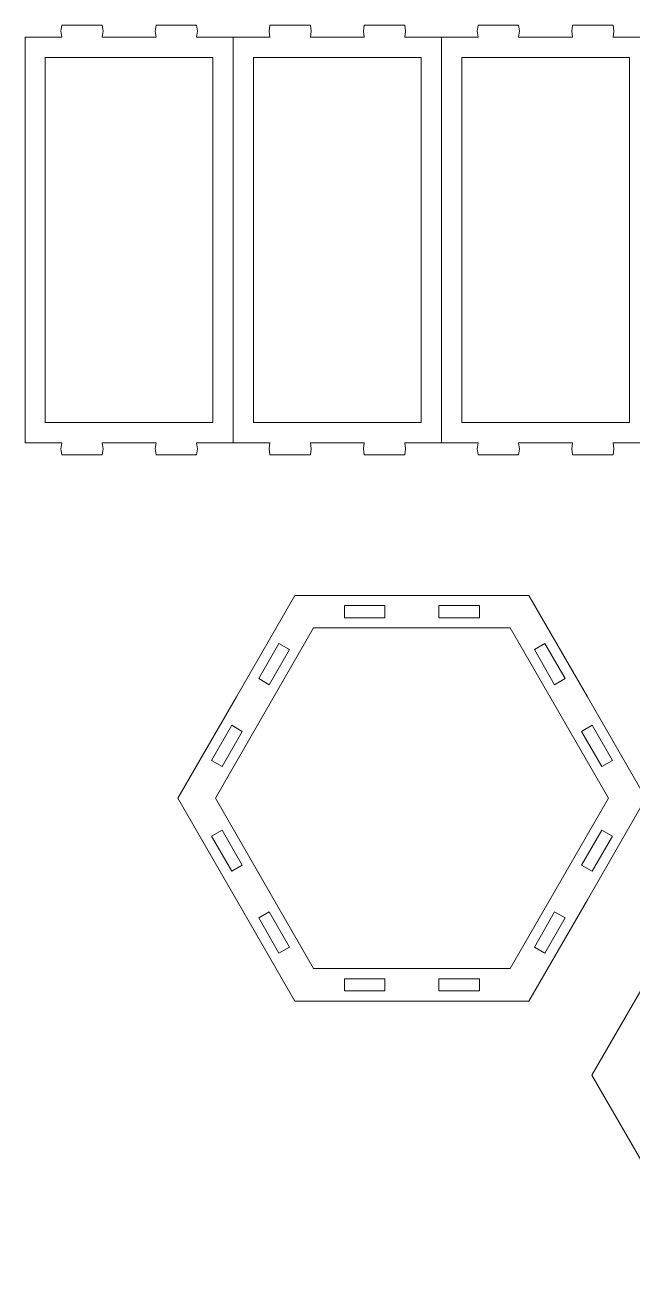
# Model space of a CAD drawing. Header units: centimetres. Extents: x -74 to 37, y -17 to 14.
# Drawn here: x -74.49 to -59.48, y -17.14 to 13.75 of the extents above; entities that cross this region are included whole.
import ezdxf

# ---------------------------------------------------------------- set-up
doc = ezdxf.new("R2010")
doc.units = ezdxf.units.CM
doc.header["$MEASUREMENT"] = 0
doc.layers.add('layer 1', color=7, linetype='Continuous')

msp = doc.modelspace()

# ---------------------------------------------------------------- linework, layer by layer
at = {"layer": 'layer 1', "color": 250, "lineweight": 9}
for points, knots in [([(-74.48553, 13.45147), (-74.48553, 13.45147), (-74.03328, 13.45147), (-74.03328, 13.45147), (-74.03328, 13.45147), (-74.03328, 13.45147), (-73.58104, 13.45147), (-73.58104, 13.45147), (-73.58104, 13.45147), (-73.58104, 13.45147), (-73.60104, 13.60147), (-73.60104, 13.60147), (-73.60104, 13.60147), (-73.60104, 13.60147), (-73.58104, 13.75147), (-73.58104, 13.75147), (-73.58104, 13.75147), (-73.58104, 13.75147), (-73.08104, 13.75147), (-73.08104, 13.75147), (-73.08104, 13.75147), (-73.08104, 13.75147), (-72.58104, 13.75147), (-72.58104, 13.75147), (-72.58104, 13.75147), (-72.58104, 13.75147), (-72.56104, 13.60147), (-72.56104, 13.60147), (-72.56104, 13.60147), (-72.56104, 13.60147), (-72.58104, 13.45147), (-72.58104, 13.45147), (-72.58104, 13.45147), (-72.58104, 13.45147), (-71.91634, 13.45147), (-71.91634, 13.45147), (-71.91634, 13.45147), (-71.91634, 13.45147), (-71.25164, 13.45147), (-71.25164, 13.45147), (-71.25164, 13.45147), (-71.25164, 13.45147), (-71.27164, 13.60147), (-71.27164, 13.60147), (-71.27164, 13.60147), (-71.27164, 13.60147), (-71.25164, 13.75147), (-71.25164, 13.75147), (-71.25164, 13.75147), (-71.25164, 13.75147), (-70.75164, 13.75147), (-70.75164, 13.75147), (-70.75164, 13.75147), (-70.75164, 13.75147), (-70.25164, 13.75147), (-70.25164, 13.75147), (-70.25164, 13.75147), (-70.25164, 13.75147), (-70.23164, 13.60147), (-70.23164, 13.60147), (-70.23164, 13.60147), (-70.23164, 13.60147), (-70.25164, 13.45147), (-70.25164, 13.45147), (-70.25164, 13.45147), (-70.25164, 13.45147), (-69.34714, 13.45147), (-69.34714, 13.45147), (-69.34714, 13.45147), (-69.34714, 13.45147), (-69.34714, 3.45147), (-69.34714, 3.45147), (-69.34714, 3.45147), (-69.34714, 3.45147), (-69.79939, 3.45147), (-69.79939, 3.45147), (-69.79939, 3.45147), (-69.79939, 3.45147), (-70.25164, 3.45147), (-70.25164, 3.45147), (-70.25164, 3.45147), (-70.25164, 3.45147), (-70.23164, 3.30147), (-70.23164, 3.30147), (-70.23164, 3.30147), (-70.23164, 3.30147), (-70.25164, 3.15147), (-70.25164, 3.15147), (-70.25164, 3.15147), (-70.25164, 3.15147), (-70.75164, 3.15147), (-70.75164, 3.15147), (-70.75164, 3.15147), (-70.75164, 3.15147), (-71.25164, 3.15147), (-71.25164, 3.15147), (-71.25164, 3.15147), (-71.25164, 3.15147), (-71.27164, 3.30147), (-71.27164, 3.30147), (-71.27164, 3.30147), (-71.27164, 3.30147), (-71.25164, 3.45147), (-71.25164, 3.45147), (-71.25164, 3.45147), (-71.25164, 3.45147), (-71.91634, 3.45147), (-71.91634, 3.45147), (-71.91634, 3.45147), (-71.91634, 3.45147), (-72.58104, 3.45147), (-72.58104, 3.45147), (-72.58104, 3.45147), (-72.58104, 3.45147), (-72.56104, 3.30147), (-72.56104, 3.30147), (-72.56104, 3.30147), (-72.56104, 3.30147), (-72.58104, 3.15147), (-72.58104, 3.15147), (-72.58104, 3.15147), (-72.58104, 3.15147), (-73.08104, 3.15147), (-73.08104, 3.15147), (-73.08104, 3.15147), (-73.08104, 3.15147), (-73.58104, 3.15147), (-73.58104, 3.15147), (-73.58104, 3.15147), (-73.58104, 3.15147), (-73.60104, 3.30147), (-73.60104, 3.30147), (-73.60104, 3.30147), (-73.60104, 3.30147), (-73.58104, 3.45147), (-73.58104, 3.45147), (-73.58104, 3.45147), (-73.58104, 3.45147), (-74.48553, 3.45147), (-74.48553, 3.45147), (-74.48553, 3.45147), (-74.48553, 3.45147), (-74.48553, 13.45147), (-74.48553, 13.45147)], [0, 0, 0, 0, 0.02702703, 0.02702703, 0.02702703, 0.02702703, 0.05405405, 0.05405405, 0.05405405, 0.05405405, 0.08108108, 0.08108108, 0.08108108, 0.08108108, 0.10810811, 0.10810811, 0.10810811, 0.10810811, 0.13513514, 0.13513514, 0.13513514, 0.13513514, 0.16216216, 0.16216216, 0.16216216, 0.16216216, 0.18918919, 0.18918919, 0.18918919, 0.18918919, 0.21621622, 0.21621622, 0.21621622, 0.21621622, 0.24324324, 0.24324324, 0.24324324, 0.24324324, 0.27027027, 0.27027027, 0.27027027, 0.27027027, 0.2972973, 0.2972973, 0.2972973, 0.2972973, 0.32432432, 0.32432432, 0.32432432, 0.32432432, 0.35135135, 0.35135135, 0.35135135, 0.35135135, 0.37837838, 0.37837838, 0.37837838, 0.37837838, 0.40540541, 0.40540541, 0.40540541, 0.40540541, 0.43243243, 0.43243243, 0.43243243, 0.43243243, 0.45945946, 0.45945946, 0.45945946, 0.45945946, 0.48648649, 0.48648649, 0.48648649, 0.48648649, 0.51351351, 0.51351351, 0.51351351, 0.51351351, 0.54054054, 0.54054054, 0.54054054, 0.54054054, 0.56756757, 0.56756757, 0.56756757, 0.56756757, 0.59459459, 0.59459459, 0.59459459, 0.59459459, 0.62162162, 0.62162162, 0.62162162, 0.62162162, 0.64864865, 0.64864865, 0.64864865, 0.64864865, 0.67567568, 0.67567568, 0.67567568, 0.67567568, 0.7027027, 0.7027027, 0.7027027, 0.7027027, 0.72972973, 0.72972973, 0.72972973, 0.72972973, 0.75675676, 0.75675676, 0.75675676, 0.75675676, 0.78378378, 0.78378378, 0.78378378, 0.78378378, 0.81081081, 0.81081081, 0.81081081, 0.81081081, 0.83783784, 0.83783784, 0.83783784, 0.83783784, 0.86486486, 0.86486486, 0.86486486, 0.86486486, 0.89189189, 0.89189189, 0.89189189, 0.89189189, 0.91891892, 0.91891892, 0.91891892, 0.91891892, 0.94594595, 0.94594595, 0.94594595, 0.94594595, 1, 1, 1, 1]), ([(-69.34714, 13.45147), (-69.34714, 13.45147), (-68.89489, 13.45147), (-68.89489, 13.45147), (-68.89489, 13.45147), (-68.89489, 13.45147), (-68.44265, 13.45147), (-68.44265, 13.45147), (-68.44265, 13.45147), (-68.44265, 13.45147), (-68.46265, 13.60147), (-68.46265, 13.60147), (-68.46265, 13.60147), (-68.46265, 13.60147), (-68.44265, 13.75147), (-68.44265, 13.75147), (-68.44265, 13.75147), (-68.44265, 13.75147), (-67.94265, 13.75147), (-67.94265, 13.75147), (-67.94265, 13.75147), (-67.94265, 13.75147), (-67.44265, 13.75147), (-67.44265, 13.75147), (-67.44265, 13.75147), (-67.44265, 13.75147), (-67.42265, 13.60147), (-67.42265, 13.60147), (-67.42265, 13.60147), (-67.42265, 13.60147), (-67.44265, 13.45147), (-67.44265, 13.45147), (-67.44265, 13.45147), (-67.44265, 13.45147), (-66.77795, 13.45147), (-66.77795, 13.45147), (-66.77795, 13.45147), (-66.77795, 13.45147), (-66.11325, 13.45147), (-66.11325, 13.45147), (-66.11325, 13.45147), (-66.11325, 13.45147), (-66.13325, 13.60147), (-66.13325, 13.60147), (-66.13325, 13.60147), (-66.13325, 13.60147), (-66.11325, 13.75147), (-66.11325, 13.75147), (-66.11325, 13.75147), (-66.11325, 13.75147), (-65.61325, 13.75147), (-65.61325, 13.75147), (-65.61325, 13.75147), (-65.61325, 13.75147), (-65.11325, 13.75147), (-65.11325, 13.75147), (-65.11325, 13.75147), (-65.11325, 13.75147), (-65.09325, 13.60147), (-65.09325, 13.60147), (-65.09325, 13.60147), (-65.09325, 13.60147), (-65.11325, 13.45147), (-65.11325, 13.45147), (-65.11325, 13.45147), (-65.11325, 13.45147), (-64.20875, 13.45147), (-64.20875, 13.45147), (-64.20875, 13.45147), (-64.20875, 13.45147), (-64.20875, 3.45147), (-64.20875, 3.45147), (-64.20875, 3.45147), (-64.20875, 3.45147), (-64.661, 3.45147), (-64.661, 3.45147), (-64.661, 3.45147), (-64.661, 3.45147), (-65.11325, 3.45147), (-65.11325, 3.45147), (-65.11325, 3.45147), (-65.11325, 3.45147), (-65.09325, 3.30147), (-65.09325, 3.30147), (-65.09325, 3.30147), (-65.09325, 3.30147), (-65.11325, 3.15147), (-65.11325, 3.15147), (-65.11325, 3.15147), (-65.11325, 3.15147), (-65.61325, 3.15147), (-65.61325, 3.15147), (-65.61325, 3.15147), (-65.61325, 3.15147), (-66.11325, 3.15147), (-66.11325, 3.15147), (-66.11325, 3.15147), (-66.11325, 3.15147), (-66.13325, 3.30147), (-66.13325, 3.30147), (-66.13325, 3.30147), (-66.13325, 3.30147), (-66.11325, 3.45147), (-66.11325, 3.45147), (-66.11325, 3.45147), (-66.11325, 3.45147), (-66.77795, 3.45147), (-66.77795, 3.45147), (-66.77795, 3.45147), (-66.77795, 3.45147), (-67.44265, 3.45147), (-67.44265, 3.45147), (-67.44265, 3.45147), (-67.44265, 3.45147), (-67.42265, 3.30147), (-67.42265, 3.30147), (-67.42265, 3.30147), (-67.42265, 3.30147), (-67.44265, 3.15147), (-67.44265, 3.15147), (-67.44265, 3.15147), (-67.44265, 3.15147), (-67.94265, 3.15147), (-67.94265, 3.15147), (-67.94265, 3.15147), (-67.94265, 3.15147), (-68.44265, 3.15147), (-68.44265, 3.15147), (-68.44265, 3.15147), (-68.44265, 3.15147), (-68.46265, 3.30147), (-68.46265, 3.30147), (-68.46265, 3.30147), (-68.46265, 3.30147), (-68.44265, 3.45147), (-68.44265, 3.45147), (-68.44265, 3.45147), (-68.44265, 3.45147), (-69.34714, 3.45147), (-69.34714, 3.45147), (-69.34714, 3.45147), (-69.34714, 3.45147), (-69.34714, 13.45147), (-69.34714, 13.45147)], [0, 0, 0, 0, 0.02702703, 0.02702703, 0.02702703, 0.02702703, 0.05405405, 0.05405405, 0.05405405, 0.05405405, 0.08108108, 0.08108108, 0.08108108, 0.08108108, 0.10810811, 0.10810811, 0.10810811, 0.10810811, 0.13513514, 0.13513514, 0.13513514, 0.13513514, 0.16216216, 0.16216216, 0.16216216, 0.16216216, 0.18918919, 0.18918919, 0.18918919, 0.18918919, 0.21621622, 0.21621622, 0.21621622, 0.21621622, 0.24324324, 0.24324324, 0.24324324, 0.24324324, 0.27027027, 0.27027027, 0.27027027, 0.27027027, 0.2972973, 0.2972973, 0.2972973, 0.2972973, 0.32432432, 0.32432432, 0.32432432, 0.32432432, 0.35135135, 0.35135135, 0.35135135, 0.35135135, 0.37837838, 0.37837838, 0.37837838, 0.37837838, 0.40540541, 0.40540541, 0.40540541, 0.40540541, 0.43243243, 0.43243243, 0.43243243, 0.43243243, 0.45945946, 0.45945946, 0.45945946, 0.45945946, 0.48648649, 0.48648649, 0.48648649, 0.48648649, 0.51351351, 0.51351351, 0.51351351, 0.51351351, 0.54054054, 0.54054054, 0.54054054, 0.54054054, 0.56756757, 0.56756757, 0.56756757, 0.56756757, 0.59459459, 0.59459459, 0.59459459, 0.59459459, 0.62162162, 0.62162162, 0.62162162, 0.62162162, 0.64864865, 0.64864865, 0.64864865, 0.64864865, 0.67567568, 0.67567568, 0.67567568, 0.67567568, 0.7027027, 0.7027027, 0.7027027, 0.7027027, 0.72972973, 0.72972973, 0.72972973, 0.72972973, 0.75675676, 0.75675676, 0.75675676, 0.75675676, 0.78378378, 0.78378378, 0.78378378, 0.78378378, 0.81081081, 0.81081081, 0.81081081, 0.81081081, 0.83783784, 0.83783784, 0.83783784, 0.83783784, 0.86486486, 0.86486486, 0.86486486, 0.86486486, 0.89189189, 0.89189189, 0.89189189, 0.89189189, 0.91891892, 0.91891892, 0.91891892, 0.91891892, 0.94594595, 0.94594595, 0.94594595, 0.94594595, 1, 1, 1, 1]), ([(-64.20875, 13.45147), (-64.20875, 13.45147), (-63.7565, 13.45147), (-63.7565, 13.45147), (-63.7565, 13.45147), (-63.7565, 13.45147), (-63.30426, 13.45147), (-63.30426, 13.45147), (-63.30426, 13.45147), (-63.30426, 13.45147), (-63.32426, 13.60147), (-63.32426, 13.60147), (-63.32426, 13.60147), (-63.32426, 13.60147), (-63.30426, 13.75147), (-63.30426, 13.75147), (-63.30426, 13.75147), (-63.30426, 13.75147), (-62.80426, 13.75147), (-62.80426, 13.75147), (-62.80426, 13.75147), (-62.80426, 13.75147), (-62.30426, 13.75147), (-62.30426, 13.75147), (-62.30426, 13.75147), (-62.30426, 13.75147), (-62.28426, 13.60147), (-62.28426, 13.60147), (-62.28426, 13.60147), (-62.28426, 13.60147), (-62.30426, 13.45147), (-62.30426, 13.45147), (-62.30426, 13.45147), (-62.30426, 13.45147), (-61.63956, 13.45147), (-61.63956, 13.45147), (-61.63956, 13.45147), (-61.63956, 13.45147), (-60.97486, 13.45147), (-60.97486, 13.45147), (-60.97486, 13.45147), (-60.97486, 13.45147), (-60.99486, 13.60147), (-60.99486, 13.60147), (-60.99486, 13.60147), (-60.99486, 13.60147), (-60.97486, 13.75147), (-60.97486, 13.75147), (-60.97486, 13.75147), (-60.97486, 13.75147), (-60.47486, 13.75147), (-60.47486, 13.75147), (-60.47486, 13.75147), (-60.47486, 13.75147), (-59.97486, 13.75147), (-59.97486, 13.75147), (-59.97486, 13.75147), (-59.97486, 13.75147), (-59.95486, 13.60147), (-59.95486, 13.60147), (-59.95486, 13.60147), (-59.95486, 13.60147), (-59.97486, 13.45147), (-59.97486, 13.45147), (-59.97486, 13.45147), (-59.97486, 13.45147), (-59.07036, 13.45147), (-59.07036, 13.45147), (-59.07036, 13.45147), (-59.07036, 13.45147), (-59.07036, 3.45147), (-59.07036, 3.45147), (-59.07036, 3.45147), (-59.07036, 3.45147), (-59.52261, 3.45147), (-59.52261, 3.45147), (-59.52261, 3.45147), (-59.52261, 3.45147), (-59.97486, 3.45147), (-59.97486, 3.45147), (-59.97486, 3.45147), (-59.97486, 3.45147), (-59.95486, 3.30147), (-59.95486, 3.30147), (-59.95486, 3.30147), (-59.95486, 3.30147), (-59.97486, 3.15147), (-59.97486, 3.15147), (-59.97486, 3.15147), (-59.97486, 3.15147), (-60.47486, 3.15147), (-60.47486, 3.15147), (-60.47486, 3.15147), (-60.47486, 3.15147), (-60.97486, 3.15147), (-60.97486, 3.15147), (-60.97486, 3.15147), (-60.97486, 3.15147), (-60.99486, 3.30147), (-60.99486, 3.30147), (-60.99486, 3.30147), (-60.99486, 3.30147), (-60.97486, 3.45147), (-60.97486, 3.45147), (-60.97486, 3.45147), (-60.97486, 3.45147), (-61.63956, 3.45147), (-61.63956, 3.45147), (-61.63956, 3.45147), (-61.63956, 3.45147), (-62.30426, 3.45147), (-62.30426, 3.45147), (-62.30426, 3.45147), (-62.30426, 3.45147), (-62.28426, 3.30147), (-62.28426, 3.30147), (-62.28426, 3.30147), (-62.28426, 3.30147), (-62.30426, 3.15147), (-62.30426, 3.15147), (-62.30426, 3.15147), (-62.30426, 3.15147), (-62.80426, 3.15147), (-62.80426, 3.15147), (-62.80426, 3.15147), (-62.80426, 3.15147), (-63.30426, 3.15147), (-63.30426, 3.15147), (-63.30426, 3.15147), (-63.30426, 3.15147), (-63.32426, 3.30147), (-63.32426, 3.30147), (-63.32426, 3.30147), (-63.32426, 3.30147), (-63.30426, 3.45147), (-63.30426, 3.45147), (-63.30426, 3.45147), (-63.30426, 3.45147), (-64.20875, 3.45147), (-64.20875, 3.45147), (-64.20875, 3.45147), (-64.20875, 3.45147), (-64.20875, 13.45147), (-64.20875, 13.45147)], [0, 0, 0, 0, 0.02702703, 0.02702703, 0.02702703, 0.02702703, 0.05405405, 0.05405405, 0.05405405, 0.05405405, 0.08108108, 0.08108108, 0.08108108, 0.08108108, 0.10810811, 0.10810811, 0.10810811, 0.10810811, 0.13513514, 0.13513514, 0.13513514, 0.13513514, 0.16216216, 0.16216216, 0.16216216, 0.16216216, 0.18918919, 0.18918919, 0.18918919, 0.18918919, 0.21621622, 0.21621622, 0.21621622, 0.21621622, 0.24324324, 0.24324324, 0.24324324, 0.24324324, 0.27027027, 0.27027027, 0.27027027, 0.27027027, 0.2972973, 0.2972973, 0.2972973, 0.2972973, 0.32432432, 0.32432432, 0.32432432, 0.32432432, 0.35135135, 0.35135135, 0.35135135, 0.35135135, 0.37837838, 0.37837838, 0.37837838, 0.37837838, 0.40540541, 0.40540541, 0.40540541, 0.40540541, 0.43243243, 0.43243243, 0.43243243, 0.43243243, 0.45945946, 0.45945946, 0.45945946, 0.45945946, 0.48648649, 0.48648649, 0.48648649, 0.48648649, 0.51351351, 0.51351351, 0.51351351, 0.51351351, 0.54054054, 0.54054054, 0.54054054, 0.54054054, 0.56756757, 0.56756757, 0.56756757, 0.56756757, 0.59459459, 0.59459459, 0.59459459, 0.59459459, 0.62162162, 0.62162162, 0.62162162, 0.62162162, 0.64864865, 0.64864865, 0.64864865, 0.64864865, 0.67567568, 0.67567568, 0.67567568, 0.67567568, 0.7027027, 0.7027027, 0.7027027, 0.7027027, 0.72972973, 0.72972973, 0.72972973, 0.72972973, 0.75675676, 0.75675676, 0.75675676, 0.75675676, 0.78378378, 0.78378378, 0.78378378, 0.78378378, 0.81081081, 0.81081081, 0.81081081, 0.81081081, 0.83783784, 0.83783784, 0.83783784, 0.83783784, 0.86486486, 0.86486486, 0.86486486, 0.86486486, 0.89189189, 0.89189189, 0.89189189, 0.89189189, 0.91891892, 0.91891892, 0.91891892, 0.91891892, 0.94594595, 0.94594595, 0.94594595, 0.94594595, 1, 1, 1, 1]), ([(-73.98552, 12.95147), (-73.98552, 12.95147), (-69.84713, 12.95147), (-69.84713, 12.95147), (-69.84713, 12.95147), (-69.84713, 12.95147), (-69.84713, 3.95147), (-69.84713, 3.95147), (-69.84713, 3.95147), (-69.84713, 3.95147), (-73.98552, 3.95147), (-73.98552, 3.95147), (-73.98552, 3.95147), (-73.98552, 3.95147), (-73.98552, 12.95147), (-73.98552, 12.95147)], [0, 0, 0, 0, 0.2, 0.2, 0.2, 0.2, 0.4, 0.4, 0.4, 0.4, 0.6, 0.6, 0.6, 0.6, 1, 1, 1, 1]), ([(-68.84713, 12.95147), (-68.84713, 12.95147), (-64.70874, 12.95147), (-64.70874, 12.95147), (-64.70874, 12.95147), (-64.70874, 12.95147), (-64.70874, 3.95147), (-64.70874, 3.95147), (-64.70874, 3.95147), (-64.70874, 3.95147), (-68.84713, 3.95147), (-68.84713, 3.95147), (-68.84713, 3.95147), (-68.84713, 3.95147), (-68.84713, 12.95147), (-68.84713, 12.95147)], [0, 0, 0, 0, 0.2, 0.2, 0.2, 0.2, 0.4, 0.4, 0.4, 0.4, 0.6, 0.6, 0.6, 0.6, 1, 1, 1, 1]), ([(-63.70874, 12.95147), (-63.70874, 12.95147), (-59.57035, 12.95147), (-59.57035, 12.95147), (-59.57035, 12.95147), (-59.57035, 12.95147), (-59.57035, 3.95147), (-59.57035, 3.95147), (-59.57035, 3.95147), (-59.57035, 3.95147), (-63.70874, 3.95147), (-63.70874, 3.95147), (-63.70874, 3.95147), (-63.70874, 3.95147), (-63.70874, 12.95147), (-63.70874, 12.95147)], [0, 0, 0, 0, 0.2, 0.2, 0.2, 0.2, 0.4, 0.4, 0.4, 0.4, 0.6, 0.6, 0.6, 0.6, 1, 1, 1, 1]), ([(-67.82535, -0.31291), (-67.82535, -0.31291), (-64.9386, -0.31291), (-64.9386, -0.31291), (-64.9386, -0.31291), (-64.9386, -0.31291), (-62.05185, -0.3129), (-62.05185, -0.3129), (-62.05185, -0.3129), (-62.05185, -0.3129), (-60.60847, -2.8129), (-60.60847, -2.8129), (-60.60847, -2.8129), (-60.60847, -2.8129), (-59.1651, -5.3129), (-59.1651, -5.3129), (-59.1651, -5.3129), (-59.1651, -5.3129), (-60.60848, -7.8129), (-60.60848, -7.8129), (-60.60848, -7.8129), (-60.60848, -7.8129), (-62.05185, -10.31289), (-62.05185, -10.31289), (-62.05185, -10.31289), (-62.05185, -10.31289), (-64.9386, -10.31289), (-64.9386, -10.31289), (-64.9386, -10.31289), (-64.9386, -10.31289), (-67.82535, -10.3129), (-67.82535, -10.3129), (-67.82535, -10.3129), (-67.82535, -10.3129), (-69.26873, -7.8129), (-69.26873, -7.8129), (-69.26873, -7.8129), (-69.26873, -7.8129), (-70.7121, -5.3129), (-70.7121, -5.3129), (-70.7121, -5.3129), (-70.7121, -5.3129), (-69.26872, -2.8129), (-69.26872, -2.8129), (-69.26872, -2.8129), (-69.26872, -2.8129), (-67.82535, -0.31291), (-67.82535, -0.31291)], [0, 0, 0, 0, 0.07692308, 0.07692308, 0.07692308, 0.07692308, 0.15384615, 0.15384615, 0.15384615, 0.15384615, 0.23076923, 0.23076923, 0.23076923, 0.23076923, 0.30769231, 0.30769231, 0.30769231, 0.30769231, 0.38461538, 0.38461538, 0.38461538, 0.38461538, 0.46153846, 0.46153846, 0.46153846, 0.46153846, 0.53846154, 0.53846154, 0.53846154, 0.53846154, 0.61538462, 0.61538462, 0.61538462, 0.61538462, 0.69230769, 0.69230769, 0.69230769, 0.69230769, 0.76923077, 0.76923077, 0.76923077, 0.76923077, 0.84615385, 0.84615385, 0.84615385, 0.84615385, 1, 1, 1, 1]), ([(-66.6033, -0.56291), (-66.6033, -0.56291), (-65.6033, -0.56291), (-65.6033, -0.56291), (-65.6033, -0.56291), (-65.6033, -0.56291), (-65.6033, -0.86291), (-65.6033, -0.86291), (-65.6033, -0.86291), (-65.6033, -0.86291), (-66.6033, -0.86292), (-66.6033, -0.86292), (-66.6033, -0.86292), (-66.6033, -0.86292), (-66.6033, -0.56291), (-66.6033, -0.56291)], [0, 0, 0, 0, 0.2, 0.2, 0.2, 0.2, 0.4, 0.4, 0.4, 0.4, 0.6, 0.6, 0.6, 0.6, 1, 1, 1, 1]), ([(-64.2739, -0.56291), (-64.2739, -0.56291), (-63.2739, -0.56291), (-63.2739, -0.56291), (-63.2739, -0.56291), (-63.2739, -0.56291), (-63.2739, -0.86291), (-63.2739, -0.86291), (-63.2739, -0.86291), (-63.2739, -0.86291), (-64.2739, -0.86291), (-64.2739, -0.86291), (-64.2739, -0.86291), (-64.2739, -0.86291), (-64.2739, -0.56291), (-64.2739, -0.56291)], [0, 0, 0, 0, 0.2, 0.2, 0.2, 0.2, 0.4, 0.4, 0.4, 0.4, 0.6, 0.6, 0.6, 0.6, 1, 1, 1, 1]), ([(-67.36347, -1.11291), (-67.36347, -1.11291), (-69.78834, -5.3129), (-69.78834, -5.3129), (-69.78834, -5.3129), (-69.78834, -5.3129), (-67.36347, -9.5129), (-67.36347, -9.5129), (-67.36347, -9.5129), (-67.36347, -9.5129), (-62.51373, -9.51289), (-62.51373, -9.51289), (-62.51373, -9.51289), (-62.51373, -9.51289), (-60.08886, -5.3129), (-60.08886, -5.3129), (-60.08886, -5.3129), (-60.08886, -5.3129), (-62.51373, -1.1129), (-62.51373, -1.1129), (-62.51373, -1.1129), (-62.51373, -1.1129), (-67.36347, -1.11291), (-67.36347, -1.11291)], [0, 0, 0, 0, 0.14285714, 0.14285714, 0.14285714, 0.14285714, 0.28571429, 0.28571429, 0.28571429, 0.28571429, 0.42857143, 0.42857143, 0.42857143, 0.42857143, 0.57142857, 0.57142857, 0.57142857, 0.57142857, 0.71428571, 0.71428571, 0.71428571, 0.71428571, 1, 1, 1, 1]), ([(-68.71986, -2.36226), (-68.71986, -2.36226), (-68.21986, -1.49623), (-68.21986, -1.49623), (-68.21986, -1.49623), (-68.21986, -1.49623), (-67.96005, -1.64623), (-67.96005, -1.64623), (-67.96005, -1.64623), (-67.96005, -1.64623), (-68.46005, -2.51226), (-68.46005, -2.51226), (-68.46005, -2.51226), (-68.46005, -2.51226), (-68.71986, -2.36226), (-68.71986, -2.36226)], [0, 0, 0, 0, 0.2, 0.2, 0.2, 0.2, 0.4, 0.4, 0.4, 0.4, 0.6, 0.6, 0.6, 0.6, 1, 1, 1, 1]), ([(-61.65734, -1.49623), (-61.65734, -1.49623), (-61.15734, -2.36226), (-61.15734, -2.36226), (-61.15734, -2.36226), (-61.15734, -2.36226), (-61.41715, -2.51226), (-61.41715, -2.51226), (-61.41715, -2.51226), (-61.41715, -2.51226), (-61.91715, -1.64624), (-61.91715, -1.64624), (-61.91715, -1.64624), (-61.91715, -1.64624), (-61.65734, -1.49623), (-61.65734, -1.49623)], [0, 0, 0, 0, 0.2, 0.2, 0.2, 0.2, 0.4, 0.4, 0.4, 0.4, 0.6, 0.6, 0.6, 0.6, 1, 1, 1, 1]), ([(-69.88456, -4.37958), (-69.88456, -4.37958), (-69.38456, -3.51355), (-69.38456, -3.51355), (-69.38456, -3.51355), (-69.38456, -3.51355), (-69.12475, -3.66355), (-69.12475, -3.66355), (-69.12475, -3.66355), (-69.12475, -3.66355), (-69.62475, -4.52958), (-69.62475, -4.52958), (-69.62475, -4.52958), (-69.62475, -4.52958), (-69.88456, -4.37958), (-69.88456, -4.37958)], [0, 0, 0, 0, 0.2, 0.2, 0.2, 0.2, 0.4, 0.4, 0.4, 0.4, 0.6, 0.6, 0.6, 0.6, 1, 1, 1, 1]), ([(-60.49264, -3.51355), (-60.49264, -3.51355), (-59.99264, -4.37958), (-59.99264, -4.37958), (-59.99264, -4.37958), (-59.99264, -4.37958), (-60.25245, -4.52958), (-60.25245, -4.52958), (-60.25245, -4.52958), (-60.25245, -4.52958), (-60.75245, -3.66355), (-60.75245, -3.66355), (-60.75245, -3.66355), (-60.75245, -3.66355), (-60.49264, -3.51355), (-60.49264, -3.51355)], [0, 0, 0, 0, 0.2, 0.2, 0.2, 0.2, 0.4, 0.4, 0.4, 0.4, 0.6, 0.6, 0.6, 0.6, 1, 1, 1, 1]), ([(-69.38456, -7.11225), (-69.38456, -7.11225), (-69.88456, -6.24622), (-69.88456, -6.24622), (-69.88456, -6.24622), (-69.88456, -6.24622), (-69.62475, -6.09622), (-69.62475, -6.09622), (-69.62475, -6.09622), (-69.62475, -6.09622), (-69.12475, -6.96225), (-69.12475, -6.96225), (-69.12475, -6.96225), (-69.12475, -6.96225), (-69.38456, -7.11225), (-69.38456, -7.11225)], [0, 0, 0, 0, 0.2, 0.2, 0.2, 0.2, 0.4, 0.4, 0.4, 0.4, 0.6, 0.6, 0.6, 0.6, 1, 1, 1, 1]), ([(-59.99264, -6.24622), (-59.99264, -6.24622), (-60.49264, -7.11225), (-60.49264, -7.11225), (-60.49264, -7.11225), (-60.49264, -7.11225), (-60.75245, -6.96225), (-60.75245, -6.96225), (-60.75245, -6.96225), (-60.75245, -6.96225), (-60.25245, -6.09622), (-60.25245, -6.09622), (-60.25245, -6.09622), (-60.25245, -6.09622), (-59.99264, -6.24622), (-59.99264, -6.24622)], [0, 0, 0, 0, 0.2, 0.2, 0.2, 0.2, 0.4, 0.4, 0.4, 0.4, 0.6, 0.6, 0.6, 0.6, 1, 1, 1, 1]), ([(-57.60988, -7.13816), (-57.60988, -7.13816), (-54.72313, -7.13816), (-54.72313, -7.13816), (-54.72313, -7.13816), (-54.72313, -7.13816), (-51.83638, -7.13815), (-51.83638, -7.13815), (-51.83638, -7.13815), (-51.83638, -7.13815), (-50.393, -9.63815), (-50.393, -9.63815), (-50.393, -9.63815), (-50.393, -9.63815), (-48.94963, -12.13815), (-48.94963, -12.13815), (-48.94963, -12.13815), (-48.94963, -12.13815), (-50.39301, -14.63815), (-50.39301, -14.63815), (-50.39301, -14.63815), (-50.39301, -14.63815), (-51.83638, -17.13814), (-51.83638, -17.13814), (-51.83638, -17.13814), (-51.83638, -17.13814), (-54.72313, -17.13814), (-54.72313, -17.13814), (-54.72313, -17.13814), (-54.72313, -17.13814), (-57.60988, -17.13815), (-57.60988, -17.13815), (-57.60988, -17.13815), (-57.60988, -17.13815), (-59.05326, -14.63815), (-59.05326, -14.63815), (-59.05326, -14.63815), (-59.05326, -14.63815), (-60.49663, -12.13815), (-60.49663, -12.13815), (-60.49663, -12.13815), (-60.49663, -12.13815), (-59.05325, -9.63815), (-59.05325, -9.63815), (-59.05325, -9.63815), (-59.05325, -9.63815), (-57.60988, -7.13816), (-57.60988, -7.13816)], [0, 0, 0, 0, 0.07692308, 0.07692308, 0.07692308, 0.07692308, 0.15384615, 0.15384615, 0.15384615, 0.15384615, 0.23076923, 0.23076923, 0.23076923, 0.23076923, 0.30769231, 0.30769231, 0.30769231, 0.30769231, 0.38461538, 0.38461538, 0.38461538, 0.38461538, 0.46153846, 0.46153846, 0.46153846, 0.46153846, 0.53846154, 0.53846154, 0.53846154, 0.53846154, 0.61538462, 0.61538462, 0.61538462, 0.61538462, 0.69230769, 0.69230769, 0.69230769, 0.69230769, 0.76923077, 0.76923077, 0.76923077, 0.76923077, 0.84615385, 0.84615385, 0.84615385, 0.84615385, 1, 1, 1, 1]), ([(-68.21986, -9.12957), (-68.21986, -9.12957), (-68.71986, -8.26354), (-68.71986, -8.26354), (-68.71986, -8.26354), (-68.71986, -8.26354), (-68.46005, -8.11354), (-68.46005, -8.11354), (-68.46005, -8.11354), (-68.46005, -8.11354), (-67.96005, -8.97956), (-67.96005, -8.97956), (-67.96005, -8.97956), (-67.96005, -8.97956), (-68.21986, -9.12957), (-68.21986, -9.12957)], [0, 0, 0, 0, 0.2, 0.2, 0.2, 0.2, 0.4, 0.4, 0.4, 0.4, 0.6, 0.6, 0.6, 0.6, 1, 1, 1, 1]), ([(-61.15734, -8.26354), (-61.15734, -8.26354), (-61.65734, -9.12957), (-61.65734, -9.12957), (-61.65734, -9.12957), (-61.65734, -9.12957), (-61.91715, -8.97956), (-61.91715, -8.97956), (-61.91715, -8.97956), (-61.91715, -8.97956), (-61.41715, -8.11354), (-61.41715, -8.11354), (-61.41715, -8.11354), (-61.41715, -8.11354), (-61.15734, -8.26354), (-61.15734, -8.26354)], [0, 0, 0, 0, 0.2, 0.2, 0.2, 0.2, 0.4, 0.4, 0.4, 0.4, 0.6, 0.6, 0.6, 0.6, 1, 1, 1, 1]), ([(-65.6033, -10.06289), (-65.6033, -10.06289), (-66.6033, -10.06289), (-66.6033, -10.06289), (-66.6033, -10.06289), (-66.6033, -10.06289), (-66.6033, -9.76288), (-66.6033, -9.76288), (-66.6033, -9.76288), (-66.6033, -9.76288), (-65.6033, -9.76289), (-65.6033, -9.76289), (-65.6033, -9.76289), (-65.6033, -9.76289), (-65.6033, -10.06289), (-65.6033, -10.06289)], [0, 0, 0, 0, 0.2, 0.2, 0.2, 0.2, 0.4, 0.4, 0.4, 0.4, 0.6, 0.6, 0.6, 0.6, 1, 1, 1, 1]), ([(-63.2739, -10.06289), (-63.2739, -10.06289), (-64.2739, -10.06289), (-64.2739, -10.06289), (-64.2739, -10.06289), (-64.2739, -10.06289), (-64.2739, -9.76289), (-64.2739, -9.76289), (-64.2739, -9.76289), (-64.2739, -9.76289), (-63.2739, -9.76288), (-63.2739, -9.76288), (-63.2739, -9.76288), (-63.2739, -9.76288), (-63.2739, -10.06289), (-63.2739, -10.06289)], [0, 0, 0, 0, 0.2, 0.2, 0.2, 0.2, 0.4, 0.4, 0.4, 0.4, 0.6, 0.6, 0.6, 0.6, 1, 1, 1, 1])]:
    msp.add_open_spline(points, degree=3, knots=knots, dxfattribs=at)

doc.saveas('drawing.dxf')
